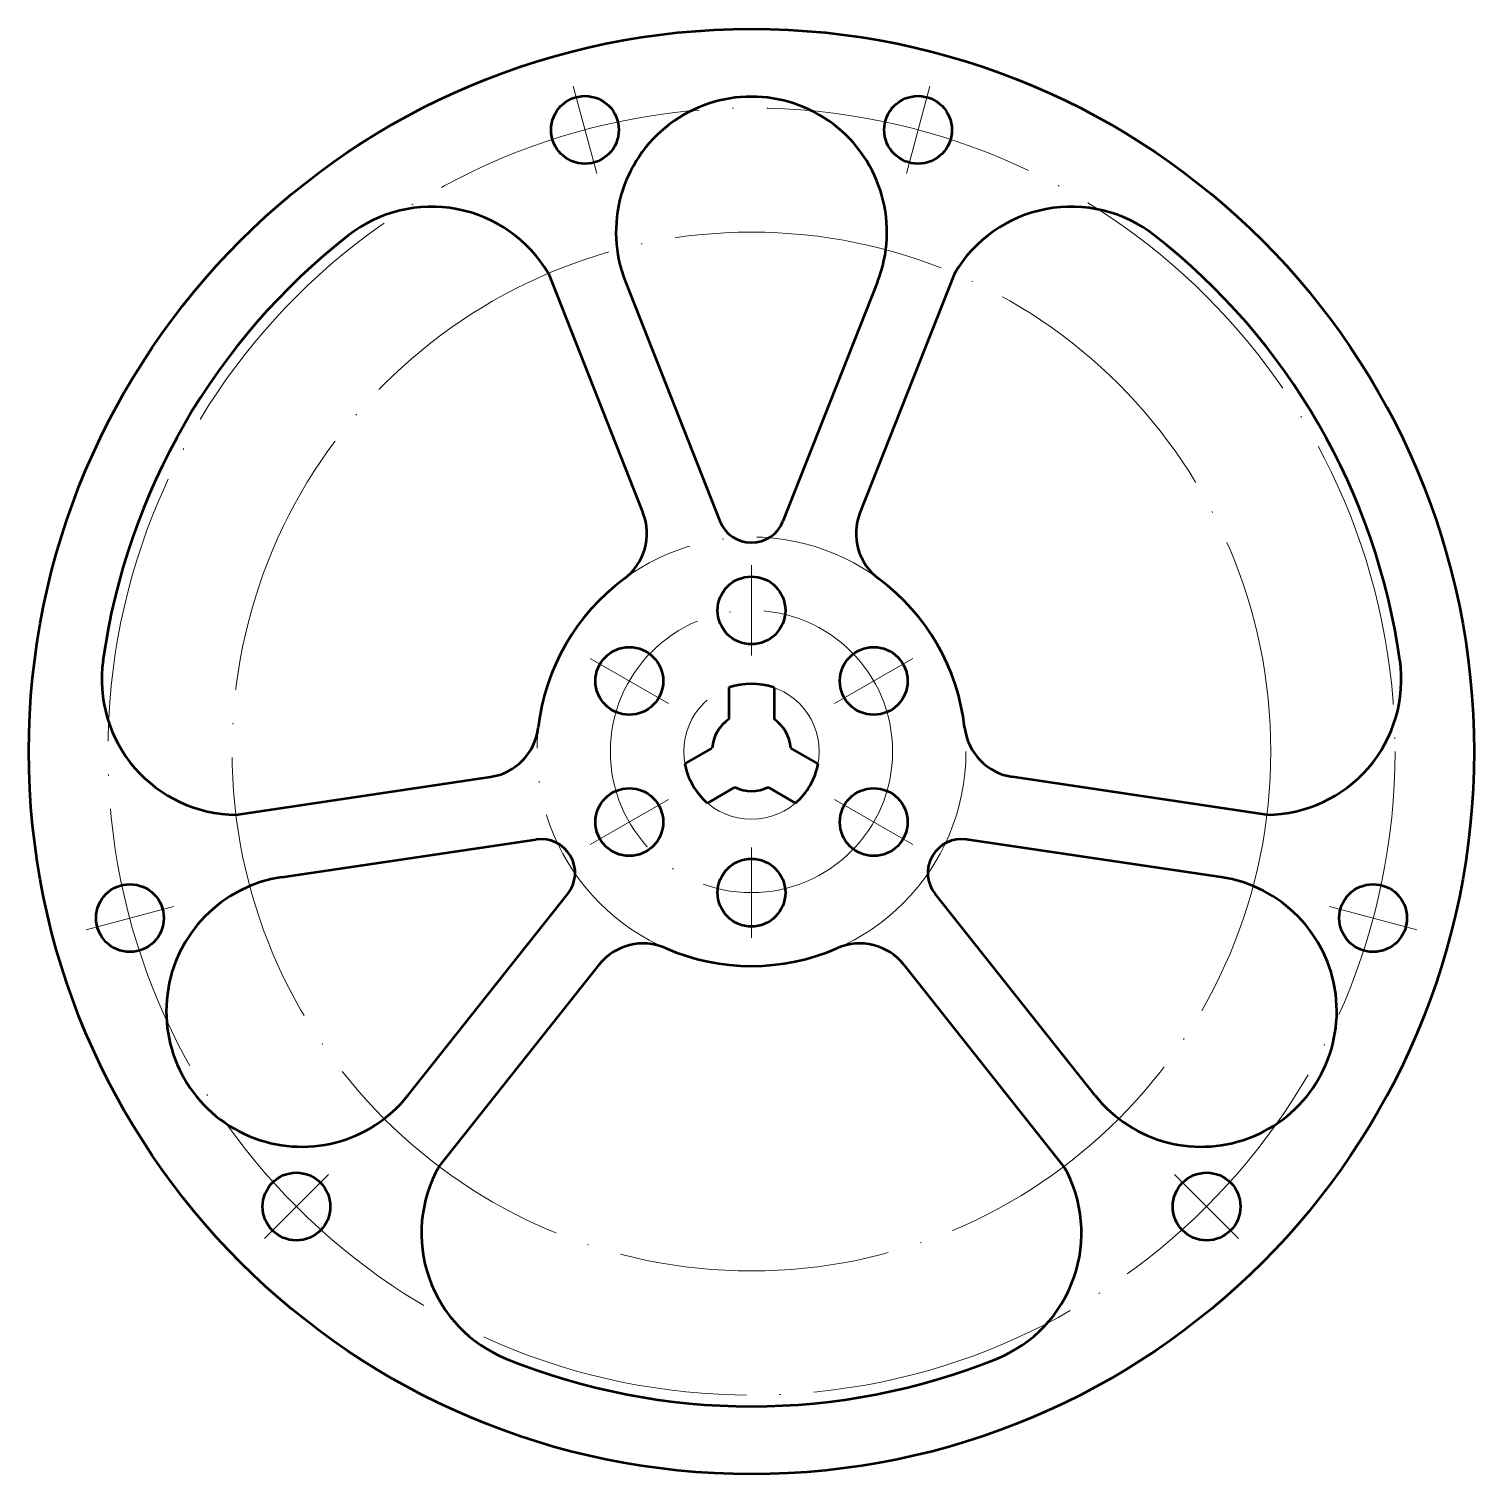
# Model space of a CAD drawing. Header units: millimetres. Extents: x 348 to 476, y 72 to 200.
import ezdxf

# ---------------------------------------------------------------- set-up
doc = ezdxf.new("R2010")
doc.units = ezdxf.units.MM
doc.linetypes.add('ACAD_ISO04W100', pattern=[30, 24, -2.95, 0.1, -2.95])
doc.layers.add('Contornos Visibles', color=7, linetype='Continuous', lineweight=50, true_color=0xffffff)
doc.layers.add('Ejes de revolución', color=6, linetype='ACAD_ISO04W100', lineweight=20, true_color=0xff00ff)

msp = doc.modelspace()

# ---------------------------------------------------------------- linework, layer by layer
at = {"layer": 'Contornos Visibles'}
for p, q in [((393.74, 178.63), (402.11, 157.43)), ((429.7, 178.63), (421.33, 157.43)), ((400.56, 177.88), (408.93, 156.69)), ((422.88, 177.88), (414.51, 156.69)), ((409.72, 141.95), (409.72, 139.16)), ((413.72, 141.95), (413.72, 139.16)), ((405.82, 135.2), (408.24, 136.59)), ((417.62, 135.2), (415.21, 136.59)), ((366.06, 130.69), (388.61, 134.04)), ((407.82, 131.73), (410.24, 133.12)), ((415.62, 131.73), (413.21, 133.12)), ((457.38, 130.69), (434.84, 134.04)), ((370.12, 125.16), (392.66, 128.51)), ((453.32, 125.16), (430.78, 128.51)), ((381.28, 105.83), (395.45, 123.68)), ((442.16, 105.83), (427.99, 123.68)), ((384.05, 99.55), (398.22, 117.4)), ((439.4, 99.55), (425.23, 117.4))]:
    msp.add_line(p, q, dxfattribs=at)
for centre, radius in [((411.72, 136.29), 64), ((396.97, 191.35), 3), ((426.48, 191.35), 3), ((411.72, 148.79), 3), ((400.9, 142.54), 3), ((422.55, 142.54), 3), ((400.9, 130.04), 3), ((422.55, 130.04), 3), ((411.72, 123.79), 3), ((356.67, 121.54), 3), ((466.78, 121.54), 3), ((371.42, 95.99), 3), ((452.03, 95.99), 3)]:
    msp.add_circle(centre, radius, dxfattribs=at)
for centre, radius, start, end in [((411.72, 182.29), 12, 338.4479, 201.5521), ((383.4, 172.54), 12, 30.5053, 128), ((440.04, 172.54), 12, 52, 149.4947), ((411.72, 136.29), 58, 128, 172), ((411.72, 136.29), 58, 8, 52), ((397.46, 155.6), 5, 306.4512, 21.5521), ((411.72, 157.79), 3, 201.5521, 338.4479), ((425.98, 155.6), 5, 158.4479, 233.5488), ((411.72, 136.29), 19, 126.4512, 173.5488), ((411.72, 136.29), 19, 6.4512, 53.5488), ((366.17, 142.69), 12, 172, 269.4947), ((457.28, 142.69), 12, 270.5053, 8), ((411.72, 136.29), 6, 70.5288, 109.4712), ((387.87, 138.99), 5, 278.4479, 353.5488), ((411.72, 136.29), 3.5, 124.8499, 175.1501), ((411.72, 136.29), 3.5, 4.8499, 55.1501), ((435.57, 138.99), 5, 186.4512, 261.5521), ((411.72, 136.29), 6, 190.5288, 229.4712), ((411.72, 136.29), 6, 310.5288, 349.4712), ((411.72, 136.29), 3.5, 244.8499, 295.1501), ((393.1, 125.54), 3, 321.5521, 98.4479), ((430.34, 125.54), 3, 81.5521, 218.4479), ((371.89, 113.29), 12, 98.4479, 321.5521), ((451.56, 113.29), 12, 218.4479, 81.5521), ((402.13, 114.29), 5, 66.4512, 141.5521), ((421.31, 114.29), 5, 38.4479, 113.5488), ((411.72, 136.29), 19, 246.4512, 293.5488), ((394.49, 93.64), 12, 150.5053, 248), ((428.95, 93.64), 12, 292, 29.4947), ((411.72, 136.29), 58, 248, 292)]:
    msp.add_arc(centre, radius, start, end, dxfattribs=at)
at = {"layer": 'Ejes de revolución'}
for p, q in [((398.01, 187.49), (395.93, 195.21)), ((425.44, 187.49), (427.51, 195.21)), ((411.72, 144.79), (411.72, 152.79)), ((404.36, 140.54), (397.43, 144.54)), ((419.08, 140.54), (426.01, 144.54)), ((397.43, 128.04), (404.36, 132.04)), ((426.01, 128.04), (419.08, 132.04)), ((411.72, 119.79), (411.72, 127.79)), ((360.53, 122.57), (352.8, 120.5)), ((462.92, 122.57), (470.64, 120.5)), ((374.25, 98.82), (368.59, 93.16)), ((449.2, 98.82), (454.86, 93.16))]:
    msp.add_line(p, q, dxfattribs=at)
for radius in [57, 46, 19, 12.5, 6]:
    msp.add_circle((411.72, 136.29), radius, dxfattribs=at)

doc.saveas('drawing.dxf')
